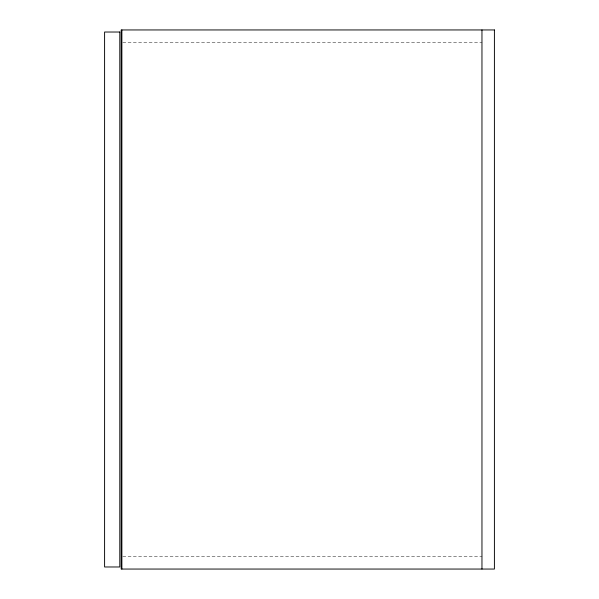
<?xml version="1.0" encoding="UTF-8"?>
<svg xmlns="http://www.w3.org/2000/svg" width="599" height="599" viewBox="0 0 599 599"><rect width="100%" height="100%" fill="white"/><g stroke="black" fill="none" stroke-linecap="round" stroke-linejoin="round"><path stroke-width="0.45" stroke-dasharray="3 2.25" d="M122.81 42.394L481.963 42.394M122.81 556.606L481.963 556.606"/><path stroke-width="0.9" d="M481.963 29.95L481.963 569.05M121.874 29.95L121.874 569.05M494.407 29.95L121.185 29.95L121.185 569.05L494.407 569.05L494.407 29.95M119.8 32.024L104.593 32.024L104.593 566.976L119.8 566.976L119.8 32.024"/></g></svg>
